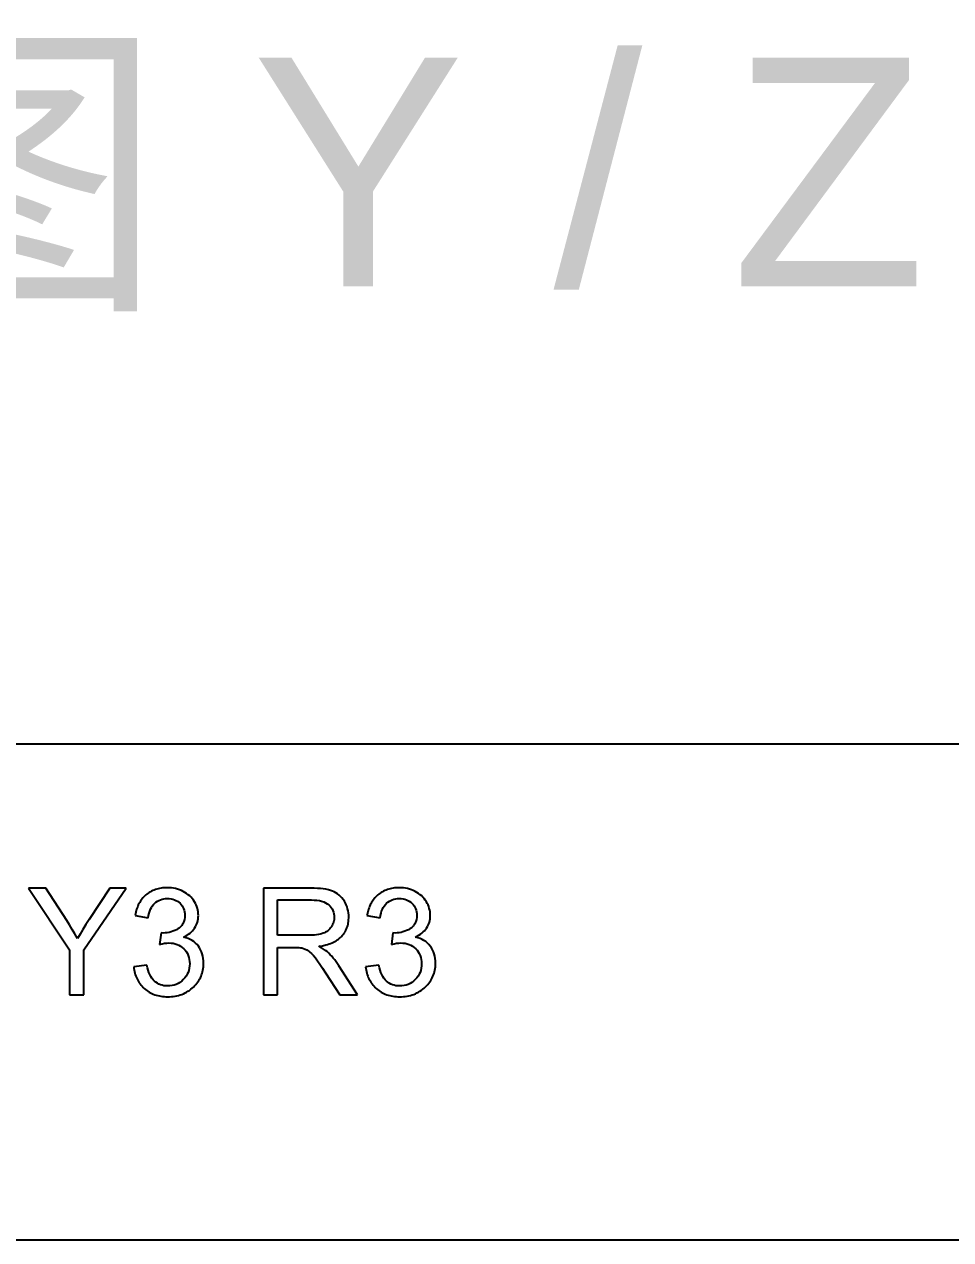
# Paper-space layout '01_三视图' of a CAD drawing. Header units: millimetres. Extents: x 8 to 450, y 8 to 289.
# Drawn here: x 47.31 to 59.47, y 186.75 to 202.69 of the extents above; entities that cross this region are included whole.
import ezdxf
from ezdxf.enums import TextEntityAlignment as Align

# ---------------------------------------------------------------- set-up
doc = ezdxf.new("R2010")
doc.units = ezdxf.units.MM
doc.layers.add('ANNOTATIONS', color=7, linetype='CONTINUOUS', lineweight=18)
doc.layers.add('VISIBLE', color=7, linetype='CONTINUOUS', lineweight=25)
doc.styles.add('CJK', font='Arial Unicode.ttf')

psp = doc.layouts.new('01_三视图')

# ---------------------------------------------------------------- linework, layer by layer
at = {"layer": 'VISIBLE'}
for points in [[(15.5, 193.25), (80.5, 193.25)], [(47.369, 191.359), (47.908, 190.553)], [(47.594, 191.359), (47.369, 191.359)], [(47.87, 190.937), (47.594, 191.359)], [(48.093, 190.553), (48.652, 191.359)], [(48.436, 191.359), (48.165, 190.948)], [(48.652, 191.359), (48.436, 191.359)], [(48.896, 191.258), (48.883, 191.245)], [(48.909, 191.27), (48.896, 191.258)], [(48.923, 191.282), (48.909, 191.27)], [(48.938, 191.292), (48.923, 191.282)], [(48.953, 191.302), (48.938, 191.292)], [(48.969, 191.312), (48.953, 191.302)], [(48.984, 191.32), (48.969, 191.312)], [(49.001, 191.328), (48.984, 191.32)], [(49.017, 191.335), (49.001, 191.328)], [(49.035, 191.341), (49.017, 191.335)], [(49.052, 191.347), (49.035, 191.341)], [(49.07, 191.352), (49.052, 191.347)], [(49.089, 191.356), (49.07, 191.352)], [(49.107, 191.359), (49.089, 191.356)], [(49.127, 191.362), (49.107, 191.359)], [(49.146, 191.364), (49.127, 191.362)], [(49.187, 191.365), (49.146, 191.364)], [(49.215, 191.364), (49.187, 191.365)], [(49.243, 191.362), (49.215, 191.364)], [(49.27, 191.358), (49.243, 191.362)], [(49.297, 191.353), (49.27, 191.358)], [(49.323, 191.346), (49.297, 191.353)], [(49.349, 191.337), (49.323, 191.346)], [(49.374, 191.327), (49.349, 191.337)], [(49.398, 191.316), (49.374, 191.327)], [(49.421, 191.303), (49.398, 191.316)], [(49.443, 191.289), (49.421, 191.303)], [(49.464, 191.274), (49.443, 191.289)], [(49.483, 191.258), (49.464, 191.274)], [(49.501, 191.24), (49.483, 191.258)], [(50.451, 191.359), (50.451, 189.96)], [(51.071, 191.359), (50.451, 191.359)], [(51.117, 191.359), (51.071, 191.359)], [(51.159, 191.357), (51.117, 191.359)], [(51.199, 191.354), (51.159, 191.357)], [(51.236, 191.35), (51.199, 191.354)], [(51.27, 191.345), (51.236, 191.35)], [(51.302, 191.338), (51.27, 191.345)], [(51.33, 191.33), (51.302, 191.338)], [(51.356, 191.322), (51.33, 191.33)], [(51.38, 191.311), (51.356, 191.322)], [(51.402, 191.299), (51.38, 191.311)], [(51.423, 191.285), (51.402, 191.299)], [(51.444, 191.269), (51.423, 191.285)], [(51.462, 191.252), (51.444, 191.269)], [(51.48, 191.233), (51.462, 191.252)], [(51.938, 191.258), (51.925, 191.245)], [(51.952, 191.27), (51.938, 191.258)], [(51.966, 191.282), (51.952, 191.27)], [(51.98, 191.292), (51.966, 191.282)], [(51.995, 191.302), (51.98, 191.292)], [(52.011, 191.312), (51.995, 191.302)], [(52.027, 191.32), (52.011, 191.312)], [(52.043, 191.328), (52.027, 191.32)], [(52.06, 191.335), (52.043, 191.328)], [(52.077, 191.341), (52.06, 191.335)], [(52.095, 191.347), (52.077, 191.341)], [(52.113, 191.352), (52.095, 191.347)], [(52.131, 191.356), (52.113, 191.352)], [(52.15, 191.359), (52.131, 191.356)], [(52.169, 191.362), (52.15, 191.359)], [(52.189, 191.364), (52.169, 191.362)], [(52.229, 191.365), (52.189, 191.364)], [(52.258, 191.364), (52.229, 191.365)], [(52.286, 191.362), (52.258, 191.364)], [(52.313, 191.358), (52.286, 191.362)], [(52.339, 191.353), (52.313, 191.358)], [(52.366, 191.346), (52.339, 191.353)], [(52.391, 191.337), (52.366, 191.346)], [(52.416, 191.327), (52.391, 191.337)], [(52.44, 191.316), (52.416, 191.327)], [(52.464, 191.303), (52.44, 191.316)], [(52.486, 191.289), (52.464, 191.303)], [(52.506, 191.274), (52.486, 191.289)], [(52.526, 191.258), (52.506, 191.274)], [(52.543, 191.24), (52.526, 191.258)], [(48.794, 191.103), (48.787, 191.084)], [(48.801, 191.121), (48.794, 191.103)], [(48.809, 191.139), (48.801, 191.121)], [(48.818, 191.156), (48.809, 191.139)], [(48.827, 191.172), (48.818, 191.156)], [(48.837, 191.188), (48.827, 191.172)], [(48.847, 191.203), (48.837, 191.188)], [(48.858, 191.218), (48.847, 191.203)], [(48.87, 191.232), (48.858, 191.218)], [(48.883, 191.245), (48.87, 191.232)], [(48.969, 191.082), (48.98, 191.105)], [(48.98, 191.105), (48.993, 191.125)], [(48.993, 191.125), (49.008, 191.144)], [(49.008, 191.144), (49.024, 191.161)], [(49.024, 191.161), (49.041, 191.175)], [(49.041, 191.175), (49.059, 191.188)], [(49.059, 191.188), (49.079, 191.199)], [(49.079, 191.199), (49.099, 191.208)], [(49.099, 191.208), (49.12, 191.215)], [(49.12, 191.215), (49.143, 191.22)], [(49.143, 191.22), (49.166, 191.223)], [(49.166, 191.223), (49.191, 191.224)], [(49.191, 191.224), (49.216, 191.223)], [(49.216, 191.223), (49.239, 191.22)], [(49.239, 191.22), (49.262, 191.215)], [(49.262, 191.215), (49.283, 191.208)], [(49.283, 191.208), (49.303, 191.199)], [(49.303, 191.199), (49.322, 191.189)], [(49.322, 191.189), (49.339, 191.176)], [(49.339, 191.176), (49.356, 191.162)], [(49.356, 191.162), (49.371, 191.146)], [(49.371, 191.146), (49.384, 191.129)], [(49.384, 191.129), (49.395, 191.111)], [(49.395, 191.111), (49.404, 191.092)], [(49.404, 191.092), (49.411, 191.071)], [(49.517, 191.222), (49.501, 191.24)], [(49.532, 191.202), (49.517, 191.222)], [(49.546, 191.182), (49.532, 191.202)], [(49.558, 191.16), (49.546, 191.182)], [(49.568, 191.139), (49.558, 191.16)], [(49.577, 191.117), (49.568, 191.139)], [(49.584, 191.094), (49.577, 191.117)], [(49.589, 191.071), (49.584, 191.094)], [(50.636, 190.742), (50.636, 191.205)], [(50.636, 191.205), (51.079, 191.205)], [(51.079, 191.205), (51.117, 191.204)], [(51.117, 191.204), (51.152, 191.201)], [(51.152, 191.201), (51.184, 191.196)], [(51.184, 191.196), (51.214, 191.189)], [(51.214, 191.189), (51.241, 191.18)], [(51.241, 191.18), (51.266, 191.169)], [(51.266, 191.169), (51.287, 191.156)], [(51.287, 191.156), (51.297, 191.148)], [(51.297, 191.148), (51.307, 191.141)], [(51.307, 191.141), (51.324, 191.124)], [(51.324, 191.124), (51.338, 191.106)], [(51.338, 191.106), (51.351, 191.088)], [(51.496, 191.211), (51.48, 191.233)], [(51.512, 191.188), (51.496, 191.211)], [(51.525, 191.164), (51.512, 191.188)], [(51.537, 191.139), (51.525, 191.164)], [(51.547, 191.114), (51.537, 191.139)], [(51.555, 191.088), (51.547, 191.114)], [(51.836, 191.103), (51.829, 191.084)], [(51.843, 191.121), (51.836, 191.103)], [(51.851, 191.139), (51.843, 191.121)], [(51.86, 191.156), (51.851, 191.139)], [(51.869, 191.172), (51.86, 191.156)], [(51.879, 191.188), (51.869, 191.172)], [(51.89, 191.203), (51.879, 191.188)], [(51.901, 191.218), (51.89, 191.203)], [(51.913, 191.232), (51.901, 191.218)], [(51.925, 191.245), (51.913, 191.232)], [(52.011, 191.082), (52.023, 191.105)], [(52.023, 191.105), (52.036, 191.125)], [(52.036, 191.125), (52.05, 191.144)], [(52.05, 191.144), (52.066, 191.161)], [(52.066, 191.161), (52.083, 191.175)], [(52.083, 191.175), (52.102, 191.188)], [(52.102, 191.188), (52.121, 191.199)], [(52.121, 191.199), (52.141, 191.208)], [(52.141, 191.208), (52.163, 191.215)], [(52.163, 191.215), (52.185, 191.22)], [(52.185, 191.22), (52.209, 191.223)], [(52.209, 191.223), (52.233, 191.224)], [(52.233, 191.224), (52.258, 191.223)], [(52.258, 191.223), (52.282, 191.22)], [(52.282, 191.22), (52.304, 191.215)], [(52.304, 191.215), (52.325, 191.208)], [(52.325, 191.208), (52.345, 191.199)], [(52.345, 191.199), (52.364, 191.189)], [(52.364, 191.189), (52.382, 191.176)], [(52.382, 191.176), (52.398, 191.162)], [(52.398, 191.162), (52.413, 191.146)], [(52.413, 191.146), (52.426, 191.129)], [(52.426, 191.129), (52.437, 191.111)], [(52.437, 191.111), (52.446, 191.092)], [(52.446, 191.092), (52.453, 191.071)], [(52.56, 191.222), (52.543, 191.24)], [(52.574, 191.202), (52.56, 191.222)], [(52.588, 191.182), (52.574, 191.202)], [(52.6, 191.16), (52.588, 191.182)], [(52.61, 191.139), (52.6, 191.16)], [(52.619, 191.117), (52.61, 191.139)], [(52.626, 191.094), (52.619, 191.117)], [(52.632, 191.071), (52.626, 191.094)], [(47.907, 190.878), (47.87, 190.937)], [(48.165, 190.948), (48.121, 190.881)], [(48.775, 191.044), (48.766, 191.002)], [(48.766, 191.002), (48.938, 190.972)], [(48.787, 191.084), (48.775, 191.044)], [(48.938, 190.972), (48.943, 191.002)], [(48.943, 191.002), (48.95, 191.031)], [(48.95, 191.031), (48.959, 191.057)], [(48.959, 191.057), (48.969, 191.082)], [(49.411, 190.937), (49.408, 190.924)], [(49.411, 191.071), (49.416, 191.05)], [(49.415, 190.949), (49.411, 190.937)], [(49.419, 190.976), (49.415, 190.949)], [(49.416, 191.05), (49.419, 191.028)], [(49.419, 191.028), (49.42, 191.005)], [(49.42, 191.005), (49.419, 190.976)], [(49.584, 190.915), (49.59, 190.936)], [(49.593, 191.048), (49.589, 191.071)], [(49.59, 190.936), (49.594, 190.957)], [(49.596, 191.025), (49.593, 191.048)], [(49.594, 190.957), (49.596, 190.979)], [(49.597, 191.001), (49.596, 191.025)], [(49.596, 190.979), (49.597, 191.001)], [(51.351, 191.088), (51.361, 191.068)], [(51.361, 191.068), (51.369, 191.047)], [(51.369, 191.047), (51.374, 191.025)], [(51.374, 191.025), (51.378, 191.002)], [(51.377, 190.944), (51.374, 190.928)], [(51.378, 190.961), (51.377, 190.944)], [(51.378, 191.002), (51.379, 190.977)], [(51.379, 190.977), (51.378, 190.961)], [(51.562, 191.061), (51.555, 191.088)], [(51.566, 191.034), (51.562, 191.061)], [(51.569, 191.006), (51.566, 191.034)], [(51.566, 190.923), (51.568, 190.941)], [(51.568, 190.941), (51.57, 190.977)], [(51.57, 190.977), (51.569, 191.006)], [(51.818, 191.044), (51.808, 191.002)], [(51.808, 191.002), (51.98, 190.972)], [(51.829, 191.084), (51.818, 191.044)], [(51.98, 190.972), (51.986, 191.002)], [(51.986, 191.002), (51.993, 191.031)], [(51.993, 191.031), (52.001, 191.057)], [(52.001, 191.057), (52.011, 191.082)], [(52.454, 190.937), (52.45, 190.924)], [(52.453, 191.071), (52.458, 191.05)], [(52.457, 190.949), (52.454, 190.937)], [(52.461, 190.976), (52.457, 190.949)], [(52.458, 191.05), (52.461, 191.028)], [(52.461, 191.028), (52.462, 191.005)], [(52.462, 191.005), (52.461, 190.976)], [(52.627, 190.915), (52.632, 190.936)], [(52.636, 191.048), (52.632, 191.071)], [(52.632, 190.936), (52.636, 190.957)], [(52.638, 191.025), (52.636, 191.048)], [(52.636, 190.957), (52.638, 190.979)], [(52.639, 191.001), (52.638, 191.025)], [(52.638, 190.979), (52.639, 191.001)], [(47.943, 190.819), (47.907, 190.878)], [(47.978, 190.76), (47.943, 190.819)], [(48.082, 190.817), (48.045, 190.757)], [(48.121, 190.881), (48.082, 190.817)], [(49.107, 190.773), (49.088, 190.622)], [(49.135, 190.771), (49.107, 190.773)], [(49.162, 190.772), (49.135, 190.771)], [(49.188, 190.775), (49.162, 190.772)], [(49.214, 190.779), (49.188, 190.775)], [(49.239, 190.786), (49.214, 190.779)], [(49.263, 190.794), (49.239, 190.786)], [(49.287, 190.803), (49.263, 190.794)], [(49.31, 190.815), (49.287, 190.803)], [(49.332, 190.829), (49.31, 190.815)], [(49.343, 190.836), (49.332, 190.829)], [(49.353, 190.844), (49.343, 190.836)], [(49.362, 190.852), (49.353, 190.844)], [(49.371, 190.861), (49.362, 190.852)], [(49.378, 190.87), (49.371, 190.861)], [(49.386, 190.88), (49.378, 190.87)], [(49.392, 190.891), (49.386, 190.88)], [(49.398, 190.901), (49.392, 190.891)], [(49.403, 190.913), (49.398, 190.901)], [(49.408, 190.924), (49.403, 190.913)], [(49.469, 190.755), (49.488, 190.769)], [(49.488, 190.769), (49.505, 190.785)], [(49.505, 190.785), (49.521, 190.801)], [(49.521, 190.801), (49.535, 190.818)], [(49.535, 190.818), (49.548, 190.836)], [(49.548, 190.836), (49.559, 190.855)], [(49.559, 190.855), (49.569, 190.874)], [(49.569, 190.874), (49.578, 190.894)], [(49.578, 190.894), (49.584, 190.915)], [(51.25, 190.775), (51.233, 190.768)], [(51.266, 190.783), (51.25, 190.775)], [(51.282, 190.792), (51.266, 190.783)], [(51.296, 190.802), (51.282, 190.792)], [(51.309, 190.813), (51.296, 190.802)], [(51.321, 190.825), (51.309, 190.813)], [(51.332, 190.838), (51.321, 190.825)], [(51.342, 190.852), (51.332, 190.838)], [(51.35, 190.866), (51.342, 190.852)], [(51.358, 190.881), (51.35, 190.866)], [(51.364, 190.897), (51.358, 190.881)], [(51.37, 190.912), (51.364, 190.897)], [(51.374, 190.928), (51.37, 190.912)], [(51.506, 190.766), (51.516, 190.78)], [(51.516, 190.78), (51.524, 190.795)], [(51.524, 190.795), (51.532, 190.81)], [(51.532, 190.81), (51.539, 190.825)], [(51.539, 190.825), (51.546, 190.84)], [(51.546, 190.84), (51.551, 190.856)], [(51.551, 190.856), (51.556, 190.872)], [(51.556, 190.872), (51.56, 190.889)], [(51.56, 190.889), (51.564, 190.906)], [(51.564, 190.906), (51.566, 190.923)], [(52.149, 190.773), (52.13, 190.622)], [(52.177, 190.771), (52.149, 190.773)], [(52.204, 190.772), (52.177, 190.771)], [(52.23, 190.775), (52.204, 190.772)], [(52.256, 190.779), (52.23, 190.775)], [(52.281, 190.786), (52.256, 190.779)], [(52.306, 190.794), (52.281, 190.786)], [(52.329, 190.803), (52.306, 190.794)], [(52.352, 190.815), (52.329, 190.803)], [(52.375, 190.829), (52.352, 190.815)], [(52.385, 190.836), (52.375, 190.829)], [(52.395, 190.844), (52.385, 190.836)], [(52.404, 190.852), (52.395, 190.844)], [(52.413, 190.861), (52.404, 190.852)], [(52.421, 190.87), (52.413, 190.861)], [(52.428, 190.88), (52.421, 190.87)], [(52.435, 190.891), (52.428, 190.88)], [(52.44, 190.901), (52.435, 190.891)], [(52.446, 190.913), (52.44, 190.901)], [(52.45, 190.924), (52.446, 190.913)], [(52.511, 190.755), (52.53, 190.769)], [(52.53, 190.769), (52.547, 190.785)], [(52.547, 190.785), (52.563, 190.801)], [(52.563, 190.801), (52.577, 190.818)], [(52.577, 190.818), (52.59, 190.836)], [(52.59, 190.836), (52.602, 190.855)], [(52.602, 190.855), (52.612, 190.874)], [(52.612, 190.874), (52.62, 190.894)], [(52.62, 190.894), (52.627, 190.915)], [(48.012, 190.701), (47.978, 190.76)], [(48.045, 190.757), (48.012, 190.701)], [(49.088, 190.622), (49.123, 190.631)], [(49.123, 190.631), (49.154, 190.637)], [(49.154, 190.637), (49.183, 190.64)], [(49.183, 190.64), (49.209, 190.641)], [(49.209, 190.641), (49.238, 190.64)], [(49.238, 190.64), (49.266, 190.637)], [(49.266, 190.637), (49.293, 190.631)], [(49.293, 190.631), (49.318, 190.622)], [(49.318, 190.622), (49.342, 190.611)], [(49.342, 190.611), (49.364, 190.598)], [(49.404, 190.718), (49.427, 190.729)], [(49.434, 190.71), (49.404, 190.718)], [(49.427, 190.729), (49.449, 190.742)], [(49.462, 190.7), (49.434, 190.71)], [(49.449, 190.742), (49.469, 190.755)], [(49.489, 190.688), (49.462, 190.7)], [(49.514, 190.674), (49.489, 190.688)], [(49.537, 190.658), (49.514, 190.674)], [(49.559, 190.64), (49.537, 190.658)], [(49.579, 190.621), (49.559, 190.64)], [(49.597, 190.599), (49.579, 190.621)], [(51.034, 190.742), (50.636, 190.742)], [(51.065, 190.742), (51.034, 190.742)], [(51.094, 190.743), (51.065, 190.742)], [(51.122, 190.745), (51.094, 190.743)], [(51.147, 190.748), (51.122, 190.745)], [(51.171, 190.752), (51.147, 190.748)], [(51.194, 190.756), (51.171, 190.752)], [(51.214, 190.762), (51.194, 190.756)], [(51.233, 190.768), (51.214, 190.762)], [(51.224, 190.605), (51.27, 190.615)], [(51.27, 190.615), (51.291, 190.621)], [(51.291, 190.621), (51.312, 190.628)], [(51.312, 190.628), (51.332, 190.635)], [(51.332, 190.635), (51.351, 190.643)], [(51.351, 190.643), (51.369, 190.651)], [(51.369, 190.651), (51.386, 190.66)], [(51.386, 190.66), (51.403, 190.67)], [(51.403, 190.67), (51.419, 190.68)], [(51.419, 190.68), (51.434, 190.691)], [(51.434, 190.691), (51.448, 190.702)], [(51.448, 190.702), (51.461, 190.714)], [(51.461, 190.714), (51.473, 190.726)], [(51.473, 190.726), (51.485, 190.739)], [(51.485, 190.739), (51.496, 190.753)], [(51.496, 190.753), (51.506, 190.766)], [(52.13, 190.622), (52.165, 190.631)], [(52.165, 190.631), (52.197, 190.637)], [(52.197, 190.637), (52.226, 190.64)], [(52.226, 190.64), (52.251, 190.641)], [(52.251, 190.641), (52.281, 190.64)], [(52.281, 190.64), (52.308, 190.637)], [(52.308, 190.637), (52.335, 190.631)], [(52.335, 190.631), (52.36, 190.622)], [(52.36, 190.622), (52.384, 190.611)], [(52.384, 190.611), (52.407, 190.598)], [(52.446, 190.718), (52.469, 190.729)], [(52.476, 190.71), (52.446, 190.718)], [(52.469, 190.729), (52.491, 190.742)], [(52.505, 190.7), (52.476, 190.71)], [(52.491, 190.742), (52.511, 190.755)], [(52.531, 190.688), (52.505, 190.7)], [(52.556, 190.674), (52.531, 190.688)], [(52.58, 190.658), (52.556, 190.674)], [(52.601, 190.64), (52.58, 190.658)], [(52.621, 190.621), (52.601, 190.64)], [(52.639, 190.599), (52.621, 190.621)], [(47.908, 190.553), (47.908, 189.96)], [(48.093, 189.96), (48.093, 190.553)], [(49.364, 190.598), (49.386, 190.583)], [(49.386, 190.583), (49.406, 190.565)], [(49.406, 190.565), (49.424, 190.545)], [(49.424, 190.545), (49.44, 190.524)], [(49.44, 190.524), (49.453, 190.501)], [(49.453, 190.501), (49.464, 190.477)], [(49.464, 190.477), (49.472, 190.452)], [(49.472, 190.452), (49.478, 190.426)], [(49.613, 190.576), (49.597, 190.599)], [(49.627, 190.551), (49.613, 190.576)], [(49.638, 190.525), (49.627, 190.551)], [(49.648, 190.497), (49.638, 190.525)], [(49.656, 190.468), (49.648, 190.497)], [(49.661, 190.438), (49.656, 190.468)], [(50.636, 190.581), (50.851, 190.581)], [(50.636, 189.96), (50.636, 190.581)], [(50.851, 190.581), (50.884, 190.581)], [(50.884, 190.581), (50.913, 190.58)], [(50.913, 190.58), (50.936, 190.578)], [(50.936, 190.578), (50.954, 190.575)], [(50.954, 190.575), (50.975, 190.568)], [(50.975, 190.568), (50.997, 190.56)], [(50.997, 190.56), (51.018, 190.55)], [(51.018, 190.55), (51.039, 190.537)], [(51.039, 190.537), (51.049, 190.53)], [(51.049, 190.53), (51.06, 190.521)], [(51.06, 190.521), (51.083, 190.501)], [(51.083, 190.501), (51.107, 190.475)], [(51.107, 190.475), (51.133, 190.444)], [(51.176, 190.597), (51.224, 190.605)], [(51.21, 190.579), (51.176, 190.597)], [(51.24, 190.561), (51.21, 190.579)], [(51.266, 190.544), (51.24, 190.561)], [(51.287, 190.527), (51.266, 190.544)], [(51.307, 190.508), (51.287, 190.527)], [(51.327, 190.487), (51.307, 190.508)], [(51.347, 190.466), (51.327, 190.487)], [(51.366, 190.443), (51.347, 190.466)], [(52.407, 190.598), (52.428, 190.583)], [(52.428, 190.583), (52.448, 190.565)], [(52.448, 190.565), (52.466, 190.545)], [(52.466, 190.545), (52.482, 190.524)], [(52.482, 190.524), (52.495, 190.501)], [(52.495, 190.501), (52.506, 190.477)], [(52.506, 190.477), (52.515, 190.452)], [(52.515, 190.452), (52.521, 190.426)], [(52.655, 190.576), (52.639, 190.599)], [(52.669, 190.551), (52.655, 190.576)], [(52.681, 190.525), (52.669, 190.551)], [(52.691, 190.497), (52.681, 190.525)], [(52.698, 190.468), (52.691, 190.497)], [(52.703, 190.438), (52.698, 190.468)], [(48.921, 190.352), (48.749, 190.329)], [(48.749, 190.329), (48.751, 190.308)], [(48.751, 190.308), (48.755, 190.287)], [(48.929, 190.317), (48.921, 190.352)], [(48.938, 190.284), (48.929, 190.317)], [(49.478, 190.31), (49.471, 190.282)], [(49.478, 190.426), (49.482, 190.398)], [(49.482, 190.339), (49.478, 190.31)], [(49.482, 190.398), (49.483, 190.369)], [(49.483, 190.369), (49.482, 190.339)], [(49.657, 190.285), (49.661, 190.306)], [(49.664, 190.406), (49.661, 190.438)], [(49.661, 190.306), (49.663, 190.328)], [(49.663, 190.328), (49.665, 190.35)], [(49.665, 190.373), (49.664, 190.406)], [(49.665, 190.35), (49.665, 190.373)], [(51.133, 190.444), (51.161, 190.407)], [(51.161, 190.407), (51.192, 190.362)], [(51.192, 190.362), (51.227, 190.31)], [(51.227, 190.31), (51.266, 190.251)], [(51.385, 190.419), (51.366, 190.443)], [(51.404, 190.394), (51.385, 190.419)], [(51.423, 190.368), (51.404, 190.394)], [(51.441, 190.341), (51.423, 190.368)], [(51.684, 189.96), (51.441, 190.341)], [(51.963, 190.352), (51.791, 190.329)], [(51.791, 190.329), (51.794, 190.308)], [(51.794, 190.308), (51.797, 190.287)], [(51.971, 190.317), (51.963, 190.352)], [(51.981, 190.284), (51.971, 190.317)], [(52.52, 190.31), (52.514, 190.282)], [(52.524, 190.339), (52.52, 190.31)], [(52.521, 190.426), (52.524, 190.398)], [(52.524, 190.398), (52.525, 190.369)], [(52.525, 190.369), (52.524, 190.339)], [(52.699, 190.285), (52.703, 190.306)], [(52.707, 190.406), (52.703, 190.438)], [(52.703, 190.306), (52.706, 190.328)], [(52.706, 190.328), (52.707, 190.35)], [(52.708, 190.373), (52.707, 190.406)], [(52.707, 190.35), (52.708, 190.373)], [(48.755, 190.287), (48.759, 190.266)], [(48.759, 190.266), (48.764, 190.246)], [(48.764, 190.246), (48.77, 190.226)], [(48.77, 190.226), (48.776, 190.207)], [(48.776, 190.207), (48.784, 190.189)], [(48.784, 190.189), (48.792, 190.171)], [(48.792, 190.171), (48.801, 190.153)], [(48.801, 190.153), (48.811, 190.136)], [(48.811, 190.136), (48.822, 190.12)], [(48.949, 190.254), (48.938, 190.284)], [(48.961, 190.227), (48.949, 190.254)], [(48.974, 190.201), (48.961, 190.227)], [(48.988, 190.179), (48.974, 190.201)], [(49.004, 190.159), (48.988, 190.179)], [(49.021, 190.142), (49.004, 190.159)], [(49.04, 190.127), (49.021, 190.142)], [(49.378, 190.142), (49.355, 190.124)], [(49.399, 190.161), (49.378, 190.142)], [(49.419, 190.183), (49.399, 190.161)], [(49.436, 190.206), (49.419, 190.183)], [(49.45, 190.23), (49.436, 190.206)], [(49.462, 190.255), (49.45, 190.23)], [(49.471, 190.282), (49.462, 190.255)], [(49.59, 190.13), (49.602, 190.148)], [(49.602, 190.148), (49.613, 190.166)], [(49.613, 190.166), (49.623, 190.185)], [(49.623, 190.185), (49.632, 190.204)], [(49.632, 190.204), (49.64, 190.223)], [(49.64, 190.223), (49.647, 190.244)], [(49.647, 190.244), (49.652, 190.264)], [(49.652, 190.264), (49.657, 190.285)], [(51.266, 190.251), (51.451, 189.96)], [(51.797, 190.287), (51.801, 190.266)], [(51.801, 190.266), (51.806, 190.246)], [(51.806, 190.246), (51.812, 190.226)], [(51.812, 190.226), (51.819, 190.207)], [(51.819, 190.207), (51.826, 190.189)], [(51.826, 190.189), (51.835, 190.171)], [(51.835, 190.171), (51.844, 190.153)], [(51.844, 190.153), (51.854, 190.136)], [(51.854, 190.136), (51.864, 190.12)], [(51.991, 190.254), (51.981, 190.284)], [(52.003, 190.227), (51.991, 190.254)], [(52.016, 190.201), (52.003, 190.227)], [(52.031, 190.179), (52.016, 190.201)], [(52.047, 190.159), (52.031, 190.179)], [(52.064, 190.142), (52.047, 190.159)], [(52.082, 190.127), (52.064, 190.142)], [(52.42, 190.142), (52.398, 190.124)], [(52.442, 190.161), (52.42, 190.142)], [(52.461, 190.183), (52.442, 190.161)], [(52.478, 190.206), (52.461, 190.183)], [(52.493, 190.23), (52.478, 190.206)], [(52.505, 190.255), (52.493, 190.23)], [(52.514, 190.282), (52.505, 190.255)], [(52.633, 190.13), (52.645, 190.148)], [(52.645, 190.148), (52.656, 190.166)], [(52.656, 190.166), (52.665, 190.185)], [(52.665, 190.185), (52.674, 190.204)], [(52.674, 190.204), (52.682, 190.223)], [(52.682, 190.223), (52.689, 190.244)], [(52.689, 190.244), (52.695, 190.264)], [(52.695, 190.264), (52.699, 190.285)], [(48.822, 190.12), (48.833, 190.104)], [(48.833, 190.104), (48.846, 190.088)], [(48.846, 190.088), (48.859, 190.073)], [(48.859, 190.073), (48.873, 190.059)], [(48.873, 190.059), (48.888, 190.045)], [(48.888, 190.045), (48.903, 190.031)], [(48.903, 190.031), (48.919, 190.019)], [(48.919, 190.019), (48.936, 190.007)], [(48.936, 190.007), (48.953, 189.997)], [(48.953, 189.997), (48.97, 189.987)], [(48.97, 189.987), (48.988, 189.978)], [(48.988, 189.978), (49.006, 189.97)], [(49.059, 190.113), (49.04, 190.127)], [(49.079, 190.102), (49.059, 190.113)], [(49.1, 190.093), (49.079, 190.102)], [(49.122, 190.086), (49.1, 190.093)], [(49.146, 190.081), (49.122, 190.086)], [(49.17, 190.078), (49.146, 190.081)], [(49.195, 190.077), (49.17, 190.078)], [(49.224, 190.079), (49.195, 190.077)], [(49.253, 190.082), (49.224, 190.079)], [(49.28, 190.089), (49.253, 190.082)], [(49.307, 190.098), (49.28, 190.089)], [(49.332, 190.11), (49.307, 190.098)], [(49.355, 190.124), (49.332, 190.11)], [(49.38, 189.967), (49.401, 189.975)], [(49.401, 189.975), (49.422, 189.985)], [(49.422, 189.985), (49.441, 189.995)], [(49.441, 189.995), (49.46, 190.007)], [(49.46, 190.007), (49.479, 190.019)], [(49.479, 190.019), (49.497, 190.033)], [(49.497, 190.033), (49.515, 190.047)], [(49.515, 190.047), (49.532, 190.062)], [(49.532, 190.062), (49.548, 190.079)], [(49.548, 190.079), (49.563, 190.095)], [(49.563, 190.095), (49.577, 190.112)], [(49.577, 190.112), (49.59, 190.13)], [(51.864, 190.12), (51.876, 190.104)], [(51.876, 190.104), (51.888, 190.088)], [(51.888, 190.088), (51.901, 190.073)], [(51.901, 190.073), (51.915, 190.059)], [(51.915, 190.059), (51.93, 190.045)], [(51.93, 190.045), (51.946, 190.031)], [(51.946, 190.031), (51.962, 190.019)], [(51.962, 190.019), (51.978, 190.007)], [(51.978, 190.007), (51.995, 189.997)], [(51.995, 189.997), (52.012, 189.987)], [(52.012, 189.987), (52.03, 189.978)], [(52.03, 189.978), (52.049, 189.97)], [(52.101, 190.113), (52.082, 190.127)], [(52.122, 190.102), (52.101, 190.113)], [(52.143, 190.093), (52.122, 190.102)], [(52.165, 190.086), (52.143, 190.093)], [(52.188, 190.081), (52.165, 190.086)], [(52.212, 190.078), (52.188, 190.081)], [(52.237, 190.077), (52.212, 190.078)], [(52.267, 190.079), (52.237, 190.077)], [(52.295, 190.082), (52.267, 190.079)], [(52.323, 190.089), (52.295, 190.082)], [(52.349, 190.098), (52.323, 190.089)], [(52.374, 190.11), (52.349, 190.098)], [(52.398, 190.124), (52.374, 190.11)], [(52.423, 189.967), (52.444, 189.975)], [(52.444, 189.975), (52.464, 189.985)], [(52.464, 189.985), (52.484, 189.995)], [(52.484, 189.995), (52.503, 190.007)], [(52.503, 190.007), (52.521, 190.019)], [(52.521, 190.019), (52.54, 190.033)], [(52.54, 190.033), (52.557, 190.047)], [(52.557, 190.047), (52.574, 190.062)], [(52.574, 190.062), (52.59, 190.079)], [(52.59, 190.079), (52.605, 190.095)], [(52.605, 190.095), (52.619, 190.112)], [(52.619, 190.112), (52.633, 190.13)], [(47.908, 189.96), (48.093, 189.96)], [(49.006, 189.97), (49.025, 189.962)], [(49.025, 189.962), (49.045, 189.956)], [(49.045, 189.956), (49.064, 189.95)], [(49.064, 189.95), (49.085, 189.946)], [(49.085, 189.946), (49.106, 189.942)], [(49.106, 189.942), (49.127, 189.939)], [(49.127, 189.939), (49.149, 189.937)], [(49.149, 189.937), (49.171, 189.935)], [(49.171, 189.935), (49.194, 189.935)], [(49.194, 189.935), (49.219, 189.935)], [(49.219, 189.935), (49.244, 189.937)], [(49.244, 189.937), (49.268, 189.939)], [(49.268, 189.939), (49.291, 189.943)], [(49.291, 189.943), (49.315, 189.947)], [(49.315, 189.947), (49.337, 189.953)], [(49.337, 189.953), (49.359, 189.959)], [(49.359, 189.959), (49.38, 189.967)], [(50.451, 189.96), (50.636, 189.96)], [(51.451, 189.96), (51.684, 189.96)], [(52.049, 189.97), (52.068, 189.962)], [(52.068, 189.962), (52.087, 189.956)], [(52.087, 189.956), (52.107, 189.95)], [(52.107, 189.95), (52.127, 189.946)], [(52.127, 189.946), (52.148, 189.942)], [(52.148, 189.942), (52.169, 189.939)], [(52.169, 189.939), (52.191, 189.937)], [(52.191, 189.937), (52.213, 189.935)], [(52.213, 189.935), (52.236, 189.935)], [(52.236, 189.935), (52.261, 189.935)], [(52.261, 189.935), (52.286, 189.937)], [(52.286, 189.937), (52.31, 189.939)], [(52.31, 189.939), (52.334, 189.943)], [(52.334, 189.943), (52.357, 189.947)], [(52.357, 189.947), (52.379, 189.953)], [(52.379, 189.953), (52.401, 189.959)], [(52.401, 189.959), (52.423, 189.967)], [(15.5, 186.75), (80.5, 186.75)]]:
    psp.add_lwpolyline(points, dxfattribs=at)

# ---------------------------------------------------------------- texts
at = {"layer": 'ANNOTATIONS', "style": 'CJK'}
psp.add_text('右视图 Y / Z', height=3, dxfattribs=at).set_placement((48, 199.25), align=Align.CENTER)

doc.saveas('drawing.dxf')
